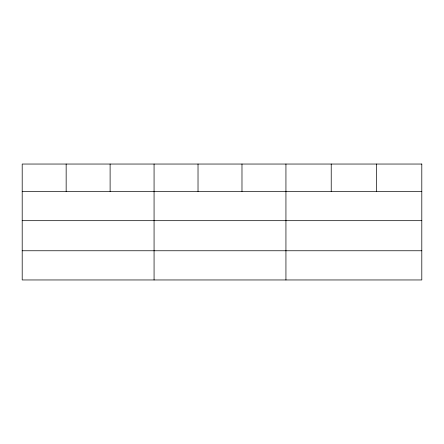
<?xml version="1.0" encoding="UTF-8"?>
<svg xmlns="http://www.w3.org/2000/svg" width="444" height="444" viewBox="0 0 444 444"><rect width="100%" height="100%" fill="white"/><g stroke="black" fill="none" stroke-linecap="round" stroke-linejoin="round"><path stroke-width="0.67" d="M22.2 191.481L421.8 191.481M22.2 220.679L421.8 220.679M22.2 250.76L421.8 250.76M376.512 164.041L376.512 191.481M331.224 164.041L331.224 191.481M285.936 164.041L285.936 279.959M241.98 164.041L241.98 191.481M198.024 164.041L198.024 191.481M154.068 164.041L154.068 279.959M110.112 164.041L110.112 191.481M66.156 164.041L66.156 191.481M421.8 164.041L22.2 164.041L22.2 279.959L421.8 279.959L421.8 164.041"/></g></svg>
